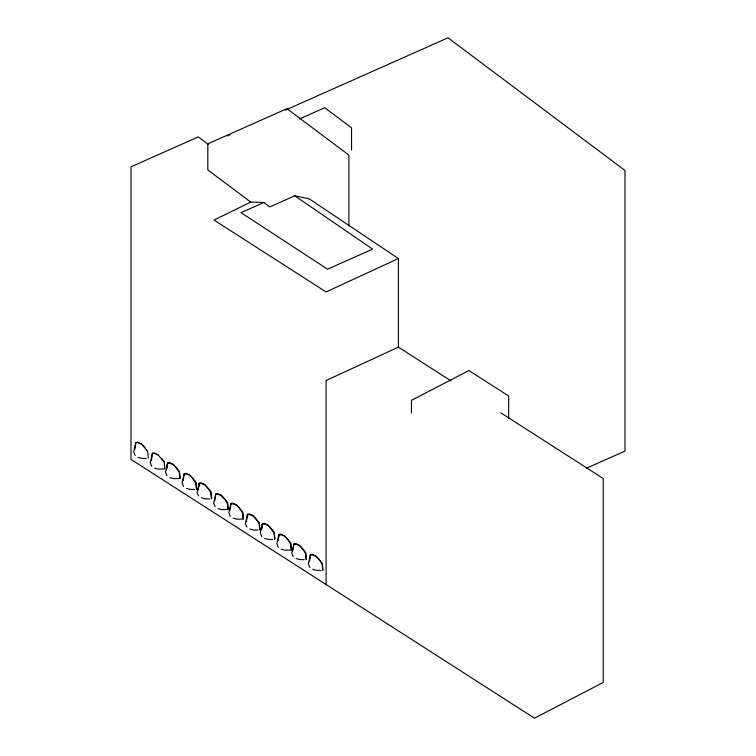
<?xml version="1.0" encoding="UTF-8"?>
<svg xmlns="http://www.w3.org/2000/svg" width="756" height="756" viewBox="0 0 756 756"><rect width="100%" height="100%" fill="white"/><g stroke="black" fill="none" stroke-linecap="round" stroke-linejoin="round"><path stroke-width="1.13" d="M134.823 449.536L135.882 442.487L137.564 442.307L141.589 444.131L147.637 451.304L148.289 458.164M151.398 460.31L152.457 453.269L154.139 453.08L158.165 454.914L164.203 462.086L164.865 468.947L158.505 469.183L154.602 468.134M166.556 469.892L167.548 463.381C173.001 462.209 176.951 468.323 179.276 472.491L179.881 478.435L173.757 478.633L169.854 477.584M166.963 467.728L167.7 462.719L169.391 462.53L173.407 464.364L179.456 471.536L180.155 478.387M183.132 480.665L184.275 473.492L185.967 473.303L189.983 475.137L196.031 482.309L196.73 489.16M198.129 490.134L199.111 483.632C204.574 482.451 208.514 488.565 210.839 492.732L211.444 498.677M198.677 486.977L199.272 482.961L200.954 482.772L204.98 484.605L211.018 491.778L211.718 498.629M214.704 500.907L215.838 493.734L217.53 493.555L221.546 495.378L227.594 502.551L228.293 509.412M229.871 510.498L231.015 503.326L232.697 503.137L236.722 504.97L242.761 512.143L243.46 518.994M246.447 521.271L247.59 514.099L249.272 513.91L253.298 515.743L259.336 522.916L260.036 529.767M261.491 529.663L262.323 524.173C267.785 523.001 271.725 529.115 274.05 533.282L274.655 539.226M261.585 529.521L262.483 523.511L264.165 523.322L268.191 525.155L274.23 532.328L274.929 539.179M278.057 540.445L278.898 534.946C284.35 533.774 288.301 539.888 290.625 544.055L291.23 549.999L285.106 550.207L281.204 549.149M278.161 540.294L279.049 534.284L280.741 534.095L284.757 535.928L290.805 543.101L291.504 549.952M292.818 550.878L293.961 543.706L295.653 543.517L299.669 545.35L305.717 552.523L306.416 559.374M309.497 561.491L310.536 554.479L312.228 554.29L316.244 556.123L322.292 563.296L322.992 570.147M152.419 453.43L154.101 453.184L158.127 454.98M184.039 474.579L184.124 474.154C189.576 472.982 193.517 479.096 195.842 483.264L196.456 489.208M215.602 494.821L215.687 494.405C221.139 493.224 225.09 499.347 227.414 503.505L228.019 509.45L221.895 509.657L217.993 508.608M230.769 504.413L230.854 503.987C236.316 502.816 240.257 508.93 242.581 513.097L243.186 519.041L237.063 519.24L233.16 518.191M247.344 515.186L247.429 514.76C252.891 513.589 256.832 519.703 259.157 523.87L259.762 529.814M293.715 544.793L293.81 544.367C299.263 543.195 303.203 549.31 305.528 553.477L306.142 559.421M310.291 555.565L310.376 555.14C315.838 553.968 319.779 560.083 322.103 564.25L322.708 570.194M152.429 453.373L150.255 462.681L151.72 466.282M167.548 463.381L165.507 472.131L166.963 475.732M184.124 474.154L182.073 482.904L183.538 486.514M199.111 483.632L197.07 492.373L198.535 495.983M215.687 494.405L213.646 503.156L215.101 506.756M230.854 503.987L228.813 512.738L230.278 516.348M247.429 514.76L245.388 523.511L246.843 527.121M262.323 524.173L260.281 532.923L261.737 536.524M278.898 534.946L276.857 543.696L278.312 547.306M293.81 544.367L291.759 553.118L293.224 556.718M310.376 555.14L308.335 563.891L309.799 567.501M398.403 258.533L309.185 198.819L294.783 195.804L269.76 206.936L263.853 202.504L250.718 202.079L214.024 220.062L326.091 291.948L398.403 258.533L398.403 347.136L451.077 380.93M398.403 347.136L326.091 380.551L326.091 584.539M227.358 135.929L230.589 134.492M285.485 110.074L448.015 37.8L624.985 170.45L624.985 451.096L586.59 468.162M299.546 118.947L324.74 107.739L351.54 127.83L351.54 149.971M263.853 202.504L241.013 212.663L327.565 269.174L372.623 249.14L294.783 195.804M146.248 458.495L141.939 458.41L138.027 457.361M194.642 489.491L190.332 489.415L186.42 488.357M209.629 498.969L205.32 498.884L201.417 497.835M257.947 530.098L253.638 530.022L249.735 528.973M272.84 539.51L268.531 539.425L264.628 538.376M304.328 559.705L300.019 559.62L296.106 558.571M320.903 570.478L316.594 570.393L312.682 569.344M141.552 444.197L137.554 442.383L135.853 442.591L133.68 451.908L135.144 455.509M500.793 412.814L603.193 478.491L603.193 682.488L534.473 718.2L131.015 459.412L131.015 166.821L198.299 136.902L208.391 144.462M250.718 202.079L207.815 169.92L207.815 143.867L286.959 108.675L348.894 155.093L348.894 225.912M141.57 444.216L145.039 447.637M164.175 462.228L161.595 458.372M147.609 451.455L146.314 449.508M508.684 418.144L508.684 396.021L468.909 370.516L411.425 400.387L411.425 413.078"/></g></svg>
